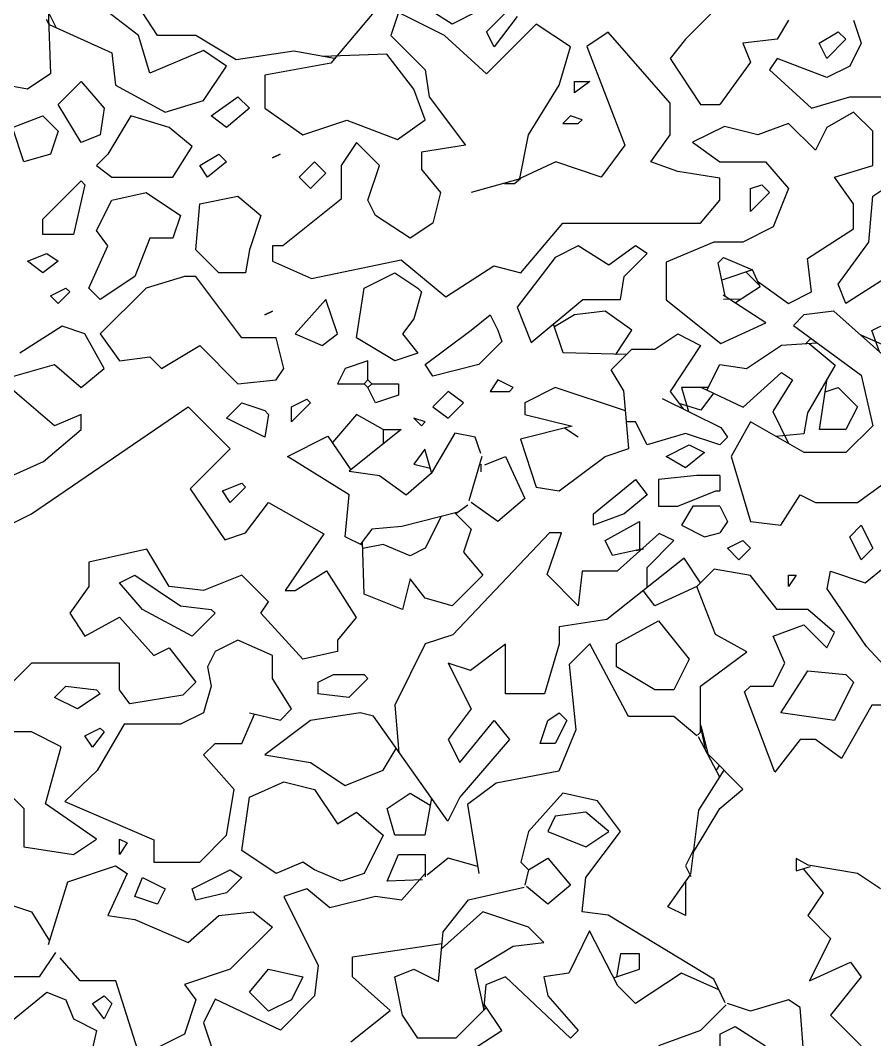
# Model space of a CAD drawing. Header units: millimetres. Extents: x 1211.91 to 1219.54, y 1029.16 to 1038.08.
# Drawn here: x 1217.454 to 1218.043, y 1035.216 to 1035.919 of the extents above; entities that cross this region are included whole.
import ezdxf

# ---------------------------------------------------------------- set-up
doc = ezdxf.new("R2010")
doc.units = ezdxf.units.MM
doc.header["$MEASUREMENT"] = 0
for name, color, linetype in [('Hojas01', 94, 'CONTINUOUS'), ('Hojas02', 62, 'CONTINUOUS'), ('Tronco', 34, 'CONTINUOUS')]:
    doc.layers.add(name, color=color, linetype=linetype)

msp = doc.modelspace()

# ---------------------------------------------------------------- linework, layer by layer
at = {"layer": 'Hojas01', "linetype": 'Continuous'}
for p, q in [((1217.70271, 1035.93044), (1217.66799, 1035.88926)), ((1217.47475, 1035.882), (1217.47316, 1035.92661)), ((1217.47831, 1035.91381), (1217.47329, 1035.92397)), ((1217.5352, 1035.90826), (1217.51131, 1035.92674)), ((1217.5484, 1035.90826), (1217.53784, 1035.9241)), ((1217.71472, 1035.9241), (1217.70944, 1035.90826)), ((1217.7464, 1035.90826), (1217.71472, 1035.9241)), ((1217.47356, 1035.91592), (1217.47158, 1035.91935)), ((1217.47356, 1035.91592), (1217.51685, 1035.89638)), ((1217.80976, 1035.91618), (1217.77544, 1035.88186)), ((1217.83352, 1035.90034), (1217.80976, 1035.91618)), ((1218.02888, 1035.91882), (1218.03416, 1035.90298)), ((1217.54299, 1035.88226), (1217.5352, 1035.90826)), ((1217.5748, 1035.90826), (1217.5484, 1035.90826)), ((1217.60265, 1035.8915), (1217.5748, 1035.90826)), ((1217.70944, 1035.90826), (1217.7332, 1035.8845)), ((1217.77544, 1035.88186), (1217.7464, 1035.90826)), ((1217.85953, 1035.91064), (1217.84461, 1035.90074)), ((1217.90216, 1035.86167), (1217.85953, 1035.91064)), ((1217.8256, 1035.87394), (1217.83352, 1035.90034)), ((1217.84461, 1035.90074), (1217.87101, 1035.8325)), ((1218.03416, 1035.90298), (1218.02624, 1035.88714)), ((1217.51685, 1035.89638), (1217.51936, 1035.87394)), ((1217.57995, 1035.89784), (1217.54299, 1035.88226)), ((1217.59592, 1035.88714), (1217.57995, 1035.89784)), ((1217.64239, 1035.89744), (1217.60265, 1035.8915)), ((1217.6705, 1035.89229), (1217.64239, 1035.89744)), ((1217.70654, 1035.89533), (1217.66205, 1035.89388)), ((1217.72528, 1035.8713), (1217.70654, 1035.89533)), ((1217.97608, 1035.89242), (1217.9708, 1035.8845)), ((1218.0104, 1035.87922), (1217.97608, 1035.89242)), ((1217.58008, 1035.86338), (1217.59592, 1035.88714)), ((1217.66799, 1035.88926), (1217.62232, 1035.88094)), ((1218.02624, 1035.88714), (1218.0104, 1035.87922)), ((1217.47475, 1035.882), (1217.45864, 1035.8713)), ((1217.62232, 1035.88094), (1217.62232, 1035.8581)), ((1217.7332, 1035.8845), (1217.73584, 1035.86602)), ((1217.9708, 1035.8845), (1217.99984, 1035.8581)), ((1217.45864, 1035.8713), (1217.44465, 1035.87368)), ((1217.51936, 1035.87394), (1217.55368, 1035.85546)), ((1217.7332, 1035.85018), (1217.72528, 1035.8713)), ((1217.80448, 1035.83962), (1217.8256, 1035.87394)), ((1217.73584, 1035.86602), (1217.76092, 1035.8325)), ((1217.99984, 1035.8581), (1218.02624, 1035.86602)), ((1218.02624, 1035.86602), (1218.08142, 1035.86602)), ((1217.55368, 1035.85546), (1217.58008, 1035.86338)), ((1217.62232, 1035.8581), (1217.64872, 1035.83962)), ((1217.90216, 1035.83962), (1217.90216, 1035.86167)), ((1217.64872, 1035.83962), (1217.67908, 1035.84979)), ((1217.67908, 1035.84979), (1217.71393, 1035.83646)), ((1217.71393, 1035.83646), (1217.7332, 1035.85018)), ((1218.02888, 1035.85546), (1218.0104, 1035.8449)), ((1218.04208, 1035.84226), (1218.02888, 1035.85546)), ((1217.93965, 1035.84543), (1217.91774, 1035.83461)), ((1217.96288, 1035.83962), (1217.93965, 1035.84543)), ((1217.984, 1035.84754), (1217.96288, 1035.83962)), ((1218.00248, 1035.82906), (1217.984, 1035.84754)), ((1218.0104, 1035.8449), (1218.00248, 1035.82906)), ((1217.79841, 1035.80953), (1217.80448, 1035.83962)), ((1217.88896, 1035.82114), (1217.90216, 1035.83962)), ((1218.04208, 1035.8185), (1218.04208, 1035.84226)), ((1217.68568, 1035.83434), (1217.67512, 1035.8185)), ((1217.70152, 1035.8185), (1217.68568, 1035.83434)), ((1217.76092, 1035.8325), (1217.73056, 1035.82788)), ((1217.87101, 1035.8325), (1217.85464, 1035.81058)), ((1217.91774, 1035.83461), (1217.93648, 1035.82114)), ((1217.73056, 1035.82788), (1217.73056, 1035.81586)), ((1217.67512, 1035.8185), (1217.67512, 1035.79527)), ((1217.6936, 1035.79474), (1217.70152, 1035.8185)), ((1217.73056, 1035.81586), (1217.74376, 1035.80002)), ((1217.82323, 1035.82101), (1217.79709, 1035.80887)), ((1217.85464, 1035.81058), (1217.82323, 1035.82101)), ((1217.90757, 1035.81441), (1217.88896, 1035.82114)), ((1217.93648, 1035.82114), (1217.96816, 1035.82114)), ((1217.96816, 1035.82114), (1217.984, 1035.80266)), ((1218.01568, 1035.81058), (1218.04208, 1035.8185)), ((1217.79709, 1035.80887), (1217.76488, 1035.80002)), ((1217.79881, 1035.8094), (1217.79471, 1035.80596)), ((1217.93648, 1035.80992), (1217.90757, 1035.81441)), ((1217.93648, 1035.79474), (1217.93648, 1035.80992)), ((1218.02888, 1035.7921), (1218.01568, 1035.81058)), ((1217.79471, 1035.80596), (1217.78785, 1035.80596)), ((1217.984, 1035.80266), (1217.97344, 1035.77626)), ((1217.67512, 1035.79527), (1217.63486, 1035.76306)), ((1217.69888, 1035.78418), (1217.6936, 1035.79474)), ((1217.74376, 1035.80002), (1217.73848, 1035.7789)), ((1217.92328, 1035.7789), (1217.93648, 1035.79474)), ((1218.02888, 1035.77494), (1218.02888, 1035.7921)), ((1217.72264, 1035.76834), (1217.69888, 1035.78418)), ((1217.73848, 1035.7789), (1217.72264, 1035.76834)), ((1217.7992, 1035.74458), (1217.82824, 1035.7789)), ((1217.82824, 1035.7789), (1217.92328, 1035.7789)), ((1217.97344, 1035.77626), (1217.95232, 1035.7657)), ((1217.99694, 1035.75448), (1218.02888, 1035.77494)), ((1217.93239, 1035.7657), (1217.89952, 1035.75184)), ((1217.95232, 1035.7657), (1217.93239, 1035.7657)), ((1217.63486, 1035.76306), (1217.6276, 1035.76306)), ((1217.6276, 1035.76306), (1217.6276, 1035.7525)), ((1217.8388, 1035.76306), (1217.82296, 1035.75514)), ((1217.85992, 1035.74986), (1217.8388, 1035.76306)), ((1217.8784, 1035.76306), (1217.85992, 1035.74986)), ((1217.88632, 1035.75778), (1217.8784, 1035.76306)), ((1217.6276, 1035.7525), (1217.65453, 1035.74062)), ((1217.65453, 1035.74062), (1217.71657, 1035.75356)), ((1217.71657, 1035.75356), (1217.74733, 1035.72795)), ((1217.82296, 1035.75514), (1217.79656, 1035.72082)), ((1217.87048, 1035.74194), (1217.88632, 1035.75778)), ((1217.89952, 1035.75184), (1217.89952, 1035.72597)), ((1217.93529, 1035.75132), (1217.93912, 1035.75514)), ((1217.93912, 1035.75514), (1217.95919, 1035.74656)), ((1217.99984, 1035.73138), (1217.99694, 1035.75448)), ((1217.74733, 1035.72795), (1217.78046, 1035.74934)), ((1217.78046, 1035.74934), (1217.7992, 1035.74458)), ((1217.94018, 1035.72874), (1217.93529, 1035.75132)), ((1217.95905, 1035.74656), (1217.93793, 1035.73957)), ((1217.96407, 1035.73548), (1217.95443, 1035.74511)), ((1217.96433, 1035.73482), (1217.95905, 1035.74656)), ((1217.86784, 1035.7261), (1217.87048, 1035.74194)), ((1217.96262, 1035.73878), (1217.984, 1035.72346)), ((1217.96433, 1035.73482), (1217.94731, 1035.72373)), ((1217.984, 1035.72346), (1217.99984, 1035.73138)), ((1217.80633, 1035.6964), (1217.84184, 1035.7261)), ((1217.84184, 1035.7261), (1217.86784, 1035.7261)), ((1217.89952, 1035.72597), (1217.93714, 1035.69588)), ((1217.96829, 1035.71013), (1217.93886, 1035.72914)), ((1217.9514, 1035.72637), (1217.93912, 1035.7261)), ((1217.79656, 1035.72082), (1217.80633, 1035.6964)), ((1217.85728, 1035.71818), (1217.83616, 1035.71554)), ((1217.87576, 1035.70498), (1217.85728, 1035.71818)), ((1218.01529, 1035.71818), (1217.99456, 1035.71554)), ((1218.0735, 1035.66618), (1218.01529, 1035.71818)), ((1217.82837, 1035.68928), (1217.82164, 1035.70921)), ((1217.83616, 1035.71554), (1217.8223, 1035.70723)), ((1217.93714, 1035.69588), (1217.96829, 1035.71013)), ((1217.99456, 1035.71554), (1217.9873, 1035.70828)), ((1218.04155, 1035.70472), (1218.05264, 1035.71026)), ((1217.4824, 1035.70762), (1217.45336, 1035.68914)), ((1217.49824, 1035.70234), (1217.4824, 1035.70762)), ((1217.51144, 1035.67858), (1217.49824, 1035.70234)), ((1217.86467, 1035.68822), (1217.87576, 1035.70498)), ((1217.8916, 1035.69178), (1217.90744, 1035.70234)), ((1217.90744, 1035.70234), (1217.92328, 1035.69442)), ((1217.9873, 1035.70828), (1218.03403, 1035.67383)), ((1218.0467, 1035.69007), (1218.04155, 1035.70472)), ((1217.97899, 1035.69456), (1218.00354, 1035.69627)), ((1217.99945, 1035.69931), (1217.99588, 1035.69574)), ((1217.99813, 1035.69588), (1218.01621, 1035.68083)), ((1218.0632, 1035.68862), (1218.03416, 1035.70142)), ((1217.87207, 1035.68809), (1217.82837, 1035.68928)), ((1217.86151, 1035.67753), (1217.87576, 1035.69178)), ((1217.87576, 1035.69178), (1217.8916, 1035.69178)), ((1217.92328, 1035.69442), (1217.90216, 1035.66274)), ((1217.95496, 1035.67858), (1217.97899, 1035.69456)), ((1217.44016, 1035.67066), (1217.47712, 1035.68122)), ((1217.47712, 1035.68122), (1217.4956, 1035.66538)), ((1217.92764, 1035.66354), (1217.93648, 1035.68122)), ((1217.93648, 1035.68122), (1217.95496, 1035.67858)), ((1217.4956, 1035.66538), (1217.51144, 1035.67858)), ((1217.87022, 1035.66314), (1217.86151, 1035.67753)), ((1217.95272, 1035.65179), (1217.97912, 1035.67568)), ((1217.97912, 1035.67568), (1217.98664, 1035.67066)), ((1218.01621, 1035.68083), (1217.99694, 1035.64796)), ((1217.47712, 1035.63898), (1217.44016, 1035.67066)), ((1217.98664, 1035.67066), (1217.97305, 1035.64888)), ((1218.00525, 1035.63634), (1218.01067, 1035.67146)), ((1218.03403, 1035.67383), (1218.04208, 1035.63898)), ((1217.82296, 1035.66538), (1217.80184, 1035.65482)), ((1217.87141, 1035.64928), (1217.82296, 1035.66538)), ((1217.87365, 1035.62328), (1217.87022, 1035.66314)), ((1217.90216, 1035.66274), (1217.91127, 1035.65073)), ((1217.92856, 1035.66538), (1217.91008, 1035.66538)), ((1217.91008, 1035.66538), (1217.91483, 1035.64888)), ((1217.93226, 1035.66142), (1217.92341, 1035.64981)), ((1217.92394, 1035.66538), (1217.95272, 1035.65179)), ((1218.00935, 1035.66235), (1218.01832, 1035.66538)), ((1218.01832, 1035.66538), (1218.03152, 1035.65218)), ((1217.80184, 1035.65482), (1217.80184, 1035.6469)), ((1217.89675, 1035.65786), (1217.93727, 1035.6378)), ((1217.92341, 1035.64981), (1217.9085, 1035.6543)), ((1217.4956, 1035.6469), (1217.47712, 1035.63898)), ((1217.4956, 1035.63634), (1217.4956, 1035.6469)), ((1217.56952, 1035.65218), (1217.59856, 1035.62314)), ((1217.68568, 1035.6469), (1217.66905, 1035.6275)), ((1217.70416, 1035.63634), (1217.68568, 1035.6469)), ((1217.80184, 1035.6469), (1217.83458, 1035.63872)), ((1217.97305, 1035.64888), (1217.98387, 1035.62684)), ((1217.99694, 1035.64796), (1217.99456, 1035.63344)), ((1218.03152, 1035.65218), (1218.0236, 1035.63634)), ((1217.8784, 1035.64162), (1217.87207, 1035.64162)), ((1217.88632, 1035.62578), (1217.8784, 1035.64162)), ((1217.9576, 1035.64162), (1217.9444, 1035.61786)), ((1217.99483, 1035.6205), (1217.9576, 1035.64162)), ((1218.04208, 1035.63898), (1218.0236, 1035.6205)), ((1217.63816, 1035.61786), (1217.66601, 1035.63186)), ((1217.66601, 1035.63186), (1217.68172, 1035.60862)), ((1217.71644, 1035.63634), (1217.68053, 1035.6077)), ((1217.70416, 1035.63634), (1217.70416, 1035.62644)), ((1217.70416, 1035.63634), (1217.71644, 1035.63634)), ((1217.75353, 1035.63384), (1217.73716, 1035.60612)), ((1217.76765, 1035.63106), (1217.75353, 1035.63384)), ((1217.83458, 1035.63872), (1217.79881, 1035.62974)), ((1217.8388, 1035.63106), (1217.8293, 1035.6374)), ((1217.91272, 1035.6337), (1217.88632, 1035.62578)), ((1217.93648, 1035.62578), (1217.91272, 1035.6337)), ((1217.93727, 1035.6378), (1217.94176, 1035.63106)), ((1217.99456, 1035.63344), (1217.97529, 1035.63159)), ((1218.0236, 1035.63634), (1218.00525, 1035.63634)), ((1217.77148, 1035.61984), (1217.76765, 1035.63106)), ((1217.79881, 1035.62974), (1217.80976, 1035.59674)), ((1217.94176, 1035.63106), (1217.93648, 1035.62578)), ((1217.59856, 1035.62314), (1217.57084, 1035.59542)), ((1217.68067, 1035.59133), (1217.63816, 1035.61786)), ((1217.73294, 1035.62288), (1217.72528, 1035.61258)), ((1217.73743, 1035.60678), (1217.73294, 1035.62288)), ((1217.77227, 1035.61773), (1217.7633, 1035.58724)), ((1217.77425, 1035.61206), (1217.78864, 1035.61786)), ((1217.78864, 1035.61786), (1217.80184, 1035.58882)), ((1217.8256, 1035.5941), (1217.85728, 1035.61786)), ((1217.85728, 1035.61786), (1217.87365, 1035.62328)), ((1217.9444, 1035.61786), (1217.9576, 1035.57298)), ((1218.0236, 1035.6205), (1217.99483, 1035.6205)), ((1217.72528, 1035.61258), (1217.73663, 1035.60968)), ((1217.77148, 1035.61258), (1217.77148, 1035.6073)), ((1217.68053, 1035.6077), (1217.70152, 1035.60466)), ((1217.70152, 1035.60466), (1217.72, 1035.59146)), ((1217.72, 1035.59146), (1217.73756, 1035.60651)), ((1217.80976, 1035.59674), (1217.8256, 1035.5941)), ((1218.03152, 1035.58618), (1218.05, 1035.59938)), ((1217.57084, 1035.59542), (1217.59473, 1035.56031)), ((1217.67789, 1035.56242), (1217.68067, 1035.59133)), ((1217.97872, 1035.57034), (1217.99192, 1035.59146)), ((1217.99192, 1035.59146), (1218.00248, 1035.58618)), ((1217.60912, 1035.56506), (1217.62496, 1035.58618)), ((1217.62496, 1035.58618), (1217.66311, 1035.5644)), ((1217.76251, 1035.58434), (1217.75432, 1035.57826)), ((1217.78336, 1035.57298), (1217.76488, 1035.58618)), ((1217.80184, 1035.58882), (1217.78336, 1035.57298)), ((1218.00248, 1035.58618), (1218.03152, 1035.58618)), ((1217.75591, 1035.57945), (1217.71697, 1035.56942)), ((1217.74416, 1035.57642), (1217.7332, 1035.5545)), ((1217.75366, 1035.57892), (1217.76488, 1035.5677)), ((1217.71697, 1035.56942), (1217.69624, 1035.5677)), ((1217.85728, 1035.55978), (1217.88104, 1035.57298)), ((1217.88104, 1035.57298), (1217.88104, 1035.55345)), ((1217.9576, 1035.57298), (1217.97872, 1035.57034)), ((1217.59473, 1035.56031), (1217.60912, 1035.56506)), ((1217.66311, 1035.5644), (1217.63645, 1035.52546)), ((1217.69004, 1035.55635), (1217.67789, 1035.56242)), ((1217.69624, 1035.5677), (1217.68832, 1035.55714)), ((1217.81887, 1035.56506), (1217.75221, 1035.49484)), ((1217.76488, 1035.5677), (1217.7596, 1035.55186)), ((1217.81729, 1035.53642), (1217.82732, 1035.56506)), ((1217.82732, 1035.56506), (1217.81887, 1035.56506)), ((1217.89464, 1035.5648), (1217.86573, 1035.53866)), ((1217.9048, 1035.55978), (1217.89464, 1035.5648)), ((1217.69109, 1035.52282), (1217.68991, 1035.55926)), ((1217.70416, 1035.55714), (1217.69004, 1035.55437)), ((1217.72264, 1035.54922), (1217.70416, 1035.55714)), ((1217.7332, 1035.5545), (1217.72264, 1035.54922)), ((1217.86243, 1035.54949), (1217.85728, 1035.55978)), ((1217.88632, 1035.5413), (1217.9048, 1035.55978)), ((1217.54088, 1035.55384), (1217.50088, 1035.54487)), ((1217.55632, 1035.5281), (1217.54088, 1035.55384)), ((1217.7596, 1035.55186), (1217.7728, 1035.53602)), ((1217.91193, 1035.54777), (1217.85847, 1035.5054)), ((1217.88249, 1035.55384), (1217.86243, 1035.54949)), ((1217.87867, 1035.55305), (1217.88381, 1035.55411)), ((1217.92328, 1035.53074), (1217.91193, 1035.54777)), ((1217.50088, 1035.54487), (1217.50088, 1035.5281)), ((1217.88632, 1035.52758), (1217.88632, 1035.5413)), ((1218.0368, 1035.53074), (1218.05053, 1035.5417)), ((1217.60648, 1035.53602), (1217.58008, 1035.52546)), ((1217.62496, 1035.51754), (1217.60648, 1035.53602)), ((1217.64344, 1035.52546), (1217.66496, 1035.53893)), ((1217.66496, 1035.53893), (1217.68555, 1035.50685)), ((1217.72264, 1035.53338), (1217.71736, 1035.51226)), ((1217.7332, 1035.52018), (1217.72264, 1035.53338)), ((1217.7728, 1035.53602), (1217.75168, 1035.5149)), ((1217.8388, 1035.5149), (1217.81729, 1035.53642)), ((1217.84144, 1035.53866), (1217.8388, 1035.5149)), ((1217.86573, 1035.53866), (1217.84144, 1035.53866)), ((1217.93265, 1035.54012), (1217.92064, 1035.5281)), ((1217.95773, 1035.53576), (1217.93265, 1035.54012)), ((1217.97608, 1035.51226), (1217.95773, 1035.53576)), ((1218.01067, 1035.52652), (1218.01304, 1035.53866)), ((1218.01304, 1035.53866), (1218.0368, 1035.53074)), ((1217.50088, 1035.5281), (1217.48768, 1035.50962)), ((1217.58008, 1035.52546), (1217.55632, 1035.5281)), ((1217.92064, 1035.5281), (1217.8916, 1035.5149)), ((1217.93345, 1035.49497), (1217.92064, 1035.5281)), ((1218.03786, 1035.48666), (1218.01067, 1035.52652)), ((1217.63645, 1035.52546), (1217.64344, 1035.52546)), ((1217.71736, 1035.51226), (1217.69109, 1035.52282)), ((1217.75168, 1035.5149), (1217.7332, 1035.52018)), ((1217.8916, 1035.5149), (1217.88368, 1035.52546)), ((1217.61968, 1035.50962), (1217.62496, 1035.51754)), ((1217.9972, 1035.51226), (1217.97608, 1035.51226)), ((1218.01568, 1035.49642), (1217.9972, 1035.51226)), ((1217.48768, 1035.50962), (1217.49824, 1035.49378)), ((1217.49824, 1035.49378), (1217.522, 1035.50698)), ((1217.522, 1035.50698), (1217.54576, 1035.48058)), ((1217.64872, 1035.47794), (1217.61968, 1035.50962)), ((1217.68555, 1035.50685), (1217.67248, 1035.49114)), ((1217.85847, 1035.5054), (1217.8256, 1035.50038)), ((1217.8256, 1035.50038), (1217.8256, 1035.48837)), ((1217.97344, 1035.49378), (1217.99456, 1035.5017)), ((1217.99456, 1035.5017), (1218.0104, 1035.48586)), ((1217.75221, 1035.49484), (1217.7332, 1035.4885)), ((1217.95523, 1035.48309), (1217.93345, 1035.49497)), ((1217.98136, 1035.4753), (1217.97344, 1035.49378)), ((1218.0104, 1035.48586), (1218.01568, 1035.49642)), ((1217.54576, 1035.48058), (1217.55632, 1035.48586)), ((1217.55632, 1035.48586), (1217.5748, 1035.4621)), ((1217.60384, 1035.49114), (1217.588, 1035.48322)), ((1217.6276, 1035.48058), (1217.60384, 1035.49114)), ((1217.67248, 1035.49114), (1217.67248, 1035.48322)), ((1217.7332, 1035.4885), (1217.71208, 1035.44626)), ((1217.78864, 1035.48837), (1217.76449, 1035.47016)), ((1217.78864, 1035.45418), (1217.78864, 1035.48837)), ((1217.8256, 1035.48837), (1217.81557, 1035.45418)), ((1217.84685, 1035.48864), (1217.83247, 1035.47425)), ((1217.87339, 1035.43834), (1217.84685, 1035.48864)), ((1218.06056, 1035.4621), (1218.03786, 1035.48666)), ((1217.588, 1035.48322), (1217.58272, 1035.47266)), ((1217.6276, 1035.46474), (1217.6276, 1035.48058)), ((1217.67248, 1035.48322), (1217.64872, 1035.47794)), ((1217.92328, 1035.45933), (1217.95523, 1035.48309)), ((1217.46128, 1035.4753), (1217.44808, 1035.4621)), ((1217.522, 1035.4753), (1217.46128, 1035.4753)), ((1217.522, 1035.45682), (1217.522, 1035.4753)), ((1217.58272, 1035.47266), (1217.58536, 1035.45946)), ((1217.76449, 1035.47016), (1217.74904, 1035.4753)), ((1217.74904, 1035.4753), (1217.76488, 1035.44362)), ((1217.83247, 1035.47425), (1217.83722, 1035.42924)), ((1217.97344, 1035.45946), (1217.98136, 1035.4753)), ((1217.6408, 1035.44362), (1217.6276, 1035.46474)), ((1217.52913, 1035.44719), (1217.522, 1035.45682)), ((1217.5748, 1035.4621), (1217.56583, 1035.45313)), ((1217.58536, 1035.45946), (1217.58008, 1035.44098)), ((1217.92328, 1035.42778), (1217.92328, 1035.45933)), ((1217.95351, 1035.45537), (1217.9576, 1035.45946)), ((1217.9576, 1035.45946), (1217.97344, 1035.45946)), ((1217.56583, 1035.45313), (1217.52913, 1035.44719)), ((1217.81557, 1035.45418), (1217.78864, 1035.45418)), ((1217.9745, 1035.40006), (1217.95351, 1035.45537)), ((1217.63315, 1035.43597), (1217.6408, 1035.44362)), ((1217.71208, 1035.44626), (1217.71499, 1035.41366)), ((1217.76488, 1035.44362), (1217.74904, 1035.4225)), ((1218.04155, 1035.44626), (1218.02043, 1035.40957)), ((1218.06056, 1035.44626), (1218.04155, 1035.44626)), ((1217.58008, 1035.44098), (1217.56424, 1035.43306)), ((1217.60648, 1035.41986), (1217.61519, 1035.44006)), ((1217.61176, 1035.44098), (1217.63315, 1035.43597)), ((1217.654, 1035.4357), (1217.62232, 1035.41194)), ((1217.68832, 1035.44098), (1217.654, 1035.4357)), ((1217.69743, 1035.43874), (1217.68832, 1035.44098)), ((1217.74865, 1035.36614), (1217.69743, 1035.43874)), ((1217.75696, 1035.40666), (1217.78072, 1035.4357)), ((1217.78072, 1035.4357), (1217.79128, 1035.4225)), ((1217.9048, 1035.43834), (1217.87339, 1035.43834)), ((1217.92064, 1035.42514), (1217.9048, 1035.43834)), ((1217.5253, 1035.43306), (1217.50669, 1035.40112)), ((1217.56424, 1035.43306), (1217.5253, 1035.43306)), ((1217.83722, 1035.42924), (1217.82534, 1035.40072)), ((1217.92407, 1035.42858), (1217.92104, 1035.42554)), ((1217.92685, 1035.41458), (1217.92328, 1035.4328)), ((1217.92341, 1035.43214), (1217.92843, 1035.41168)), ((1217.46128, 1035.42778), (1217.41112, 1035.42778)), ((1217.48187, 1035.41749), (1217.46128, 1035.42778)), ((1217.74904, 1035.4225), (1217.75696, 1035.40666)), ((1217.79128, 1035.4225), (1217.75696, 1035.3829)), ((1217.93648, 1035.39663), (1217.9217, 1035.42435)), ((1217.99192, 1035.4225), (1217.9745, 1035.40006)), ((1218.00248, 1035.4225), (1217.99192, 1035.4225)), ((1218.02043, 1035.40957), (1218.00248, 1035.4225)), ((1217.47105, 1035.37815), (1217.48187, 1035.41749)), ((1217.58008, 1035.41194), (1217.588, 1035.41986)), ((1217.588, 1035.41986), (1217.60648, 1035.41986)), ((1217.70416, 1035.40138), (1217.71314, 1035.41643)), ((1217.42313, 1035.40785), (1217.456, 1035.37498)), ((1217.6012, 1035.38818), (1217.58008, 1035.41194)), ((1217.62232, 1035.41194), (1217.654, 1035.40666)), ((1217.95245, 1035.38832), (1217.92751, 1035.4134)), ((1217.50669, 1035.40112), (1217.48438, 1035.37974)), ((1217.654, 1035.40666), (1217.67776, 1035.39082)), ((1217.67776, 1035.39082), (1217.70416, 1035.40138)), ((1217.82534, 1035.40072), (1217.78217, 1035.39254)), ((1217.92196, 1035.37393), (1217.93952, 1035.40138)), ((1217.93411, 1035.40099), (1217.93622, 1035.40468)), ((1217.59592, 1035.3565), (1217.6012, 1035.38818)), ((1217.78217, 1035.39254), (1217.76237, 1035.37776)), ((1217.93648, 1035.37498), (1217.95245, 1035.38832)), ((1217.48438, 1035.37974), (1217.54576, 1035.35334)), ((1217.7068, 1035.37498), (1217.72264, 1035.38554)), ((1217.72264, 1035.38554), (1217.73663, 1035.37723)), ((1217.73743, 1035.38211), (1217.73294, 1035.3565)), ((1217.75696, 1035.3829), (1217.74865, 1035.36614)), ((1217.82824, 1035.38554), (1217.80448, 1035.35914)), ((1217.852, 1035.38026), (1217.82824, 1035.38554)), ((1217.86784, 1035.35914), (1217.852, 1035.38026)), ((1217.456, 1035.37498), (1217.456, 1035.34858)), ((1217.50616, 1035.35386), (1217.47105, 1035.37815)), ((1217.71208, 1035.3565), (1217.7068, 1035.37498)), ((1217.76237, 1035.37776), (1217.77016, 1035.3301)), ((1217.91655, 1035.32971), (1217.92196, 1035.37393)), ((1217.9184, 1035.34489), (1217.93648, 1035.37498)), ((1217.80448, 1035.35914), (1217.7992, 1035.33802)), ((1217.84408, 1035.32746), (1217.86784, 1035.35914)), ((1217.49032, 1035.3433), (1217.50616, 1035.35386)), ((1217.54576, 1035.35334), (1217.54576, 1035.33802)), ((1217.57744, 1035.33802), (1217.59592, 1035.3565)), ((1217.73294, 1035.3565), (1217.71208, 1035.3565)), ((1217.456, 1035.34858), (1217.49032, 1035.3433)), ((1217.91879, 1035.3474), (1217.91272, 1035.33538)), ((1217.54576, 1035.33802), (1217.57744, 1035.33802)), ((1217.7068, 1035.32482), (1217.71472, 1035.3433)), ((1217.71472, 1035.3433), (1217.7332, 1035.3433)), ((1217.7332, 1035.3433), (1217.7332, 1035.32773)), ((1217.74904, 1035.34066), (1217.73439, 1035.32892)), ((1217.76937, 1035.33486), (1217.74904, 1035.34066)), ((1217.7992, 1035.33802), (1217.80448, 1035.33274)), ((1217.80448, 1035.33274), (1217.81768, 1035.34066)), ((1217.81768, 1035.34066), (1217.83352, 1035.32218)), ((1217.9976, 1035.33578), (1217.98928, 1035.3404)), ((1217.98928, 1035.3404), (1217.98928, 1035.33208)), ((1217.48636, 1035.32443), (1217.51936, 1035.33538)), ((1217.52728, 1035.3301), (1217.51408, 1035.30106)), ((1217.51936, 1035.33538), (1217.52728, 1035.3301)), ((1217.7332, 1035.3301), (1217.71683, 1035.31176)), ((1217.80448, 1035.33274), (1217.80184, 1035.32218)), ((1217.91272, 1035.33538), (1217.91642, 1035.32812)), ((1217.98928, 1035.33208), (1217.99905, 1035.33486)), ((1217.99403, 1035.3334), (1218.00776, 1035.3169)), ((1218.03152, 1035.3301), (1217.9976, 1035.33578)), ((1218.04736, 1035.31954), (1218.03152, 1035.3301)), ((1217.47316, 1035.28126), (1217.48636, 1035.32443)), ((1217.73122, 1035.32575), (1217.7068, 1035.32482)), ((1217.84144, 1035.3037), (1217.84408, 1035.32746)), ((1217.90071, 1035.30714), (1217.91602, 1035.32892)), ((1217.91272, 1035.3243), (1217.91272, 1035.30106)), ((1217.65136, 1035.31954), (1217.63552, 1035.31426)), ((1217.6672, 1035.30634), (1217.65136, 1035.31954)), ((1217.7629, 1035.31189), (1217.80145, 1035.32073)), ((1217.81768, 1035.30898), (1217.80316, 1035.32113)), ((1217.83352, 1035.32218), (1217.81768, 1035.30898)), ((1218.00776, 1035.3169), (1217.9972, 1035.30106)), ((1217.44544, 1035.30898), (1217.46128, 1035.3037)), ((1217.63552, 1035.31426), (1217.65928, 1035.26674)), ((1217.69888, 1035.31426), (1217.6672, 1035.30634)), ((1217.71683, 1035.31176), (1217.69888, 1035.31426)), ((1217.74548, 1035.28998), (1217.7629, 1035.31189)), ((1217.46128, 1035.3037), (1217.47382, 1035.28364)), ((1217.59064, 1035.30106), (1217.6144, 1035.3037)), ((1217.6144, 1035.3037), (1217.6276, 1035.29314)), ((1217.7728, 1035.3037), (1217.74429, 1035.2781)), ((1217.80448, 1035.29314), (1217.7728, 1035.3037)), ((1217.85939, 1035.30146), (1217.84144, 1035.3037)), ((1217.93239, 1035.25724), (1217.85939, 1035.30146)), ((1217.91272, 1035.30106), (1217.90071, 1035.30714)), ((1217.51408, 1035.30106), (1217.53256, 1035.29842)), ((1217.53256, 1035.29842), (1217.56952, 1035.28258)), ((1217.56952, 1035.28258), (1217.59064, 1035.30106)), ((1217.9972, 1035.30106), (1218.01304, 1035.28522)), ((1217.6276, 1035.29314), (1217.59856, 1035.2641)), ((1217.74231, 1035.25566), (1217.74548, 1035.28998)), ((1217.81504, 1035.28258), (1217.80448, 1035.29314)), ((1217.84659, 1035.2905), (1217.83233, 1035.26133)), ((1217.86613, 1035.25262), (1217.84659, 1035.2905)), ((1217.68304, 1035.27255), (1217.74469, 1035.28192)), ((1217.79392, 1035.27994), (1217.81504, 1035.28258)), ((1218.01304, 1035.28522), (1217.99839, 1035.25605)), ((1217.47791, 1035.27572), (1217.46656, 1035.25882)), ((1217.76752, 1035.2641), (1217.79392, 1035.27994)), ((1217.86784, 1035.27466), (1217.8652, 1035.25882)), ((1217.88104, 1035.27466), (1217.86784, 1035.27466)), ((1217.88104, 1035.2641), (1217.88104, 1035.27466)), ((1217.49481, 1035.25618), (1217.48108, 1035.27202)), ((1217.65928, 1035.26674), (1217.65664, 1035.24562)), ((1217.68304, 1035.25882), (1217.68304, 1035.27255)), ((1217.99839, 1035.25605), (1218.02664, 1035.26886)), ((1218.02664, 1035.26886), (1218.03416, 1035.25882)), ((1217.59856, 1035.2641), (1217.56688, 1035.25354)), ((1217.71208, 1035.25882), (1217.72528, 1035.2641)), ((1217.72528, 1035.2641), (1217.74231, 1035.25566)), ((1217.77359, 1035.23691), (1217.76752, 1035.2641)), ((1217.83233, 1035.26133), (1217.81504, 1035.25882)), ((1217.86322, 1035.25816), (1217.88104, 1035.2641)), ((1217.91008, 1035.26146), (1217.8784, 1035.24034)), ((1217.93582, 1035.24998), (1217.91008, 1035.26146)), ((1217.46656, 1035.25882), (1217.44808, 1035.25882)), ((1217.51963, 1035.25618), (1217.49481, 1035.25618)), ((1217.53599, 1035.20378), (1217.51963, 1035.25618)), ((1217.56688, 1035.25354), (1217.5748, 1035.24298)), ((1217.70891, 1035.23559), (1217.68304, 1035.25882)), ((1217.71736, 1035.23242), (1217.71208, 1035.25882)), ((1217.77505, 1035.25341), (1217.77346, 1035.23572)), ((1217.78864, 1035.25882), (1217.77505, 1035.25341)), ((1217.83352, 1035.21658), (1217.78864, 1035.25882)), ((1217.81504, 1035.25882), (1217.81768, 1035.24562)), ((1217.8784, 1035.24034), (1217.86613, 1035.25262)), ((1217.94018, 1035.24087), (1217.93239, 1035.25724)), ((1218.03416, 1035.25882), (1218.01304, 1035.23242)), ((1217.65664, 1035.24562), (1217.63315, 1035.22213)), ((1217.81768, 1035.24562), (1217.8388, 1035.22186)), ((1217.5748, 1035.24298), (1217.56688, 1035.21922)), ((1217.58813, 1035.24338), (1217.58008, 1035.22714)), ((1217.63315, 1035.22213), (1217.58813, 1035.24338)), ((1217.786, 1035.22186), (1217.77386, 1035.24008)), ((1217.94084, 1035.23942), (1217.92328, 1035.22186)), ((1217.9576, 1035.23506), (1217.94176, 1035.24034)), ((1217.984, 1035.24298), (1217.9576, 1035.23506)), ((1217.99192, 1035.2377), (1217.984, 1035.24298)), ((1217.68172, 1035.21408), (1217.70891, 1035.23559)), ((1217.72792, 1035.21658), (1217.71736, 1035.23242)), ((1217.77544, 1035.2377), (1217.75432, 1035.21658)), ((1217.99443, 1035.20457), (1217.99192, 1035.2377)), ((1218.01304, 1035.23242), (1218.03416, 1035.2113)), ((1217.58008, 1035.22714), (1217.58536, 1035.2113)), ((1217.56688, 1035.21922), (1217.53599, 1035.20378)), ((1217.74904, 1035.1981), (1217.786, 1035.22186)), ((1217.8388, 1035.22186), (1217.83352, 1035.21658)), ((1217.92328, 1035.22186), (1217.89424, 1035.2113)), ((1217.75432, 1035.21658), (1217.72792, 1035.21658))]:
    msp.add_line(p, q, dxfattribs=at)
at = {"layer": 'Hojas02', "linetype": 'Continuous'}
for p, q in [((1217.75168, 1035.91618), (1217.72264, 1035.93466)), ((1217.76752, 1035.9241), (1217.75168, 1035.91618)), ((1217.77544, 1035.9109), (1217.79128, 1035.92674)), ((1217.79656, 1035.92146), (1217.78072, 1035.90034)), ((1217.9312, 1035.9241), (1217.91272, 1035.90562)), ((1217.984, 1035.91882), (1217.97608, 1035.90562)), ((1217.78072, 1035.90034), (1217.77544, 1035.9109)), ((1218.00512, 1035.90298), (1218.01832, 1035.9109)), ((1218.01832, 1035.9109), (1218.0236, 1035.90562)), ((1217.91272, 1035.90562), (1217.90216, 1035.89242)), ((1217.97608, 1035.90562), (1217.95232, 1035.90298)), ((1217.95232, 1035.90298), (1217.9576, 1035.88978)), ((1218.0104, 1035.89242), (1218.00512, 1035.90298)), ((1218.0236, 1035.90562), (1218.0104, 1035.89242)), ((1217.90216, 1035.89242), (1217.92328, 1035.86074)), ((1217.9576, 1035.88978), (1217.93648, 1035.86074)), ((1217.47976, 1035.86074), (1217.4956, 1035.87658)), ((1217.4956, 1035.87658), (1217.51144, 1035.8581)), ((1217.84672, 1035.87658), (1217.83616, 1035.86866)), ((1217.83616, 1035.86866), (1217.83616, 1035.87658)), ((1217.83616, 1035.87658), (1217.84672, 1035.87658)), ((1217.58536, 1035.85282), (1217.60384, 1035.86602)), ((1217.60384, 1035.86602), (1217.61176, 1035.8581)), ((1217.4956, 1035.83434), (1217.47976, 1035.86074)), ((1217.51144, 1035.8581), (1217.5088, 1035.83962)), ((1217.61176, 1035.8581), (1217.59592, 1035.8449)), ((1217.92328, 1035.86074), (1217.93648, 1035.86074)), ((1217.44808, 1035.8449), (1217.4692, 1035.85282)), ((1217.4692, 1035.85282), (1217.47976, 1035.84226)), ((1217.52992, 1035.85282), (1217.51408, 1035.82642)), ((1217.55632, 1035.8449), (1217.52992, 1035.85282)), ((1217.59592, 1035.8449), (1217.58536, 1035.85282)), ((1217.83352, 1035.85282), (1217.82824, 1035.84754)), ((1217.84144, 1035.85018), (1217.83352, 1035.85282)), ((1217.8388, 1035.84754), (1217.84144, 1035.85018)), ((1217.456, 1035.82114), (1217.44808, 1035.8449)), ((1217.57216, 1035.8317), (1217.55632, 1035.8449)), ((1217.82824, 1035.84754), (1217.8388, 1035.84754)), ((1217.47976, 1035.84226), (1217.47448, 1035.82642)), ((1217.5088, 1035.83962), (1217.4956, 1035.83434)), ((1217.55896, 1035.81058), (1217.57216, 1035.8317)), ((1217.47448, 1035.82642), (1217.456, 1035.82114)), ((1217.51408, 1035.82642), (1217.50616, 1035.8185)), ((1217.57744, 1035.8185), (1217.59064, 1035.82642)), ((1217.59064, 1035.82642), (1217.59592, 1035.82114)), ((1217.63288, 1035.82642), (1217.6276, 1035.82378)), ((1217.6276, 1035.82378), (1217.63288, 1035.82642)), ((1217.50616, 1035.8185), (1217.51672, 1035.81058)), ((1217.58272, 1035.81058), (1217.57744, 1035.8185)), ((1217.59592, 1035.82114), (1217.58272, 1035.81058)), ((1217.64608, 1035.81058), (1217.65664, 1035.82114)), ((1217.65664, 1035.82114), (1217.66456, 1035.81322)), ((1218.04208, 1035.79738), (1218.07376, 1035.8185)), ((1217.4692, 1035.78154), (1217.4956, 1035.80794)), ((1217.4956, 1035.80794), (1217.49824, 1035.8053)), ((1217.51672, 1035.81058), (1217.55896, 1035.81058)), ((1217.654, 1035.80266), (1217.64608, 1035.81058)), ((1217.66456, 1035.81322), (1217.654, 1035.80266)), ((1217.49824, 1035.8053), (1217.49032, 1035.77098)), ((1217.9576, 1035.80266), (1217.96552, 1035.8053)), ((1217.9576, 1035.78682), (1217.9576, 1035.80266)), ((1217.96552, 1035.8053), (1217.9708, 1035.80002)), ((1217.50616, 1035.77362), (1217.51672, 1035.79474)), ((1217.51672, 1035.79474), (1217.54048, 1035.80002)), ((1217.54048, 1035.80002), (1217.56424, 1035.78418)), ((1217.57744, 1035.7921), (1217.60384, 1035.79738)), ((1217.60384, 1035.79738), (1217.61968, 1035.78418)), ((1217.9708, 1035.80002), (1217.9576, 1035.78682)), ((1218.03944, 1035.7657), (1218.04208, 1035.79738)), ((1217.5748, 1035.76042), (1217.57744, 1035.7921)), ((1217.4692, 1035.77098), (1217.4692, 1035.78154)), ((1217.56424, 1035.78418), (1217.55896, 1035.76834)), ((1217.61968, 1035.78418), (1217.61176, 1035.76042)), ((1217.51408, 1035.76306), (1217.50616, 1035.77362)), ((1217.49032, 1035.77098), (1217.4692, 1035.77098)), ((1217.54312, 1035.76834), (1217.53256, 1035.74194)), ((1217.55896, 1035.76834), (1217.54312, 1035.76834)), ((1218.01832, 1035.73666), (1218.03944, 1035.7657)), ((1217.50088, 1035.73402), (1217.51408, 1035.76306)), ((1217.59064, 1035.74458), (1217.5748, 1035.76042)), ((1217.61176, 1035.76042), (1217.60912, 1035.74458)), ((1217.45864, 1035.7525), (1217.47184, 1035.75778)), ((1217.4692, 1035.74458), (1217.45864, 1035.7525)), ((1217.47976, 1035.7525), (1217.4692, 1035.74458)), ((1217.47184, 1035.75778), (1217.47976, 1035.7525)), ((1217.60912, 1035.74458), (1217.59064, 1035.74458)), ((1217.69096, 1035.73402), (1217.71208, 1035.74458)), ((1217.71208, 1035.74458), (1217.72792, 1035.73402)), ((1217.53256, 1035.74194), (1217.5088, 1035.7261)), ((1217.56688, 1035.74194), (1217.54048, 1035.73402)), ((1217.5748, 1035.74194), (1217.56688, 1035.74194)), ((1217.60648, 1035.6997), (1217.5748, 1035.74194)), ((1218.05264, 1035.74194), (1218.0236, 1035.72346)), ((1217.47448, 1035.72874), (1217.48504, 1035.73402)), ((1217.48768, 1035.73138), (1217.47976, 1035.72346)), ((1217.48504, 1035.73402), (1217.48768, 1035.73138)), ((1217.5088, 1035.7261), (1217.50088, 1035.73402)), ((1217.54048, 1035.73402), (1217.5088, 1035.70234)), ((1217.68568, 1035.6997), (1217.69096, 1035.73402)), ((1217.73056, 1035.73138), (1217.72528, 1035.7129)), ((1217.72792, 1035.73402), (1217.73056, 1035.73138)), ((1218.0236, 1035.72346), (1218.01832, 1035.73666)), ((1217.47976, 1035.72346), (1217.47448, 1035.72874)), ((1217.66456, 1035.7261), (1217.64344, 1035.70234)), ((1217.67248, 1035.70234), (1217.66456, 1035.7261)), ((1217.6276, 1035.71818), (1217.62232, 1035.71554)), ((1217.62232, 1035.71554), (1217.6276, 1035.71818)), ((1217.72528, 1035.7129), (1217.71736, 1035.70234)), ((1217.76488, 1035.70498), (1217.77808, 1035.71554)), ((1217.77808, 1035.71554), (1217.78336, 1035.70498)), ((1217.5088, 1035.70234), (1217.522, 1035.68386)), ((1217.64344, 1035.70234), (1217.66192, 1035.69442)), ((1217.66192, 1035.69442), (1217.67248, 1035.70234)), ((1217.71736, 1035.70234), (1217.72792, 1035.68914)), ((1217.7332, 1035.68122), (1217.76488, 1035.70498)), ((1217.78336, 1035.70498), (1217.786, 1035.69706)), ((1217.63024, 1035.6997), (1217.60648, 1035.6997)), ((1217.63552, 1035.67858), (1217.63024, 1035.6997)), ((1217.71208, 1035.68386), (1217.68568, 1035.6997)), ((1217.786, 1035.69706), (1217.77016, 1035.68122)), ((1217.55104, 1035.67858), (1217.57744, 1035.69442)), ((1217.57744, 1035.69442), (1217.60384, 1035.66802)), ((1217.72792, 1035.68914), (1217.71208, 1035.68386)), ((1217.522, 1035.68386), (1217.54312, 1035.6865)), ((1217.54312, 1035.6865), (1217.55104, 1035.67858)), ((1217.6936, 1035.68386), (1217.67776, 1035.67858)), ((1217.6936, 1035.67066), (1217.6936, 1035.68386)), ((1217.73848, 1035.6733), (1217.7332, 1035.68122)), ((1217.77016, 1035.68122), (1217.73848, 1035.6733)), ((1217.63024, 1035.67066), (1217.63552, 1035.67858)), ((1217.67776, 1035.67858), (1217.67248, 1035.66802)), ((1217.60384, 1035.66802), (1217.63024, 1035.67066)), ((1217.67248, 1035.66802), (1217.69096, 1035.66802)), ((1217.6936, 1035.67066), (1217.69096, 1035.66802)), ((1217.6936, 1035.66538), (1217.69096, 1035.66802)), ((1217.69624, 1035.66802), (1217.6936, 1035.67066)), ((1217.69624, 1035.66802), (1217.6936, 1035.66538)), ((1217.69624, 1035.66802), (1217.71472, 1035.66802)), ((1217.71472, 1035.66802), (1217.71472, 1035.6601)), ((1217.78336, 1035.67066), (1217.77808, 1035.66274)), ((1217.79392, 1035.66538), (1217.78336, 1035.67066)), ((1217.69888, 1035.65482), (1217.6936, 1035.66538)), ((1217.71472, 1035.6601), (1217.69888, 1035.65482)), ((1217.74904, 1035.66274), (1217.73848, 1035.65218)), ((1217.7596, 1035.65482), (1217.74904, 1035.66274)), ((1217.77808, 1035.66274), (1217.79128, 1035.66274)), ((1217.79128, 1035.66274), (1217.79392, 1035.66538)), ((1217.59592, 1035.64426), (1217.60648, 1035.65482)), ((1217.60648, 1035.65482), (1217.62232, 1035.64954)), ((1217.6408, 1035.65218), (1217.65136, 1035.65746)), ((1217.654, 1035.65482), (1217.6408, 1035.64162)), ((1217.65136, 1035.65746), (1217.654, 1035.65482)), ((1217.74904, 1035.64426), (1217.7596, 1035.65482)), ((1217.62232, 1035.64954), (1217.62496, 1035.6469)), ((1217.62496, 1035.6469), (1217.62232, 1035.63106)), ((1217.6408, 1035.64162), (1217.6408, 1035.65218)), ((1217.73848, 1035.65218), (1217.74904, 1035.64426)), ((1217.62232, 1035.63106), (1217.59592, 1035.64426)), ((1217.7332, 1035.64162), (1217.72528, 1035.64426)), ((1217.72528, 1035.64426), (1217.73056, 1035.63898)), ((1217.73056, 1035.63898), (1217.7332, 1035.64162)), ((1217.89952, 1035.61786), (1217.91536, 1035.62578)), ((1217.91536, 1035.62578), (1217.92592, 1035.6205)), ((1217.91272, 1035.60994), (1217.89952, 1035.61786)), ((1217.92592, 1035.6205), (1217.91272, 1035.60994)), ((1217.92064, 1035.60466), (1217.89424, 1035.60202)), ((1217.93648, 1035.60466), (1217.92064, 1035.60466)), ((1217.93648, 1035.60466), (1217.93648, 1035.5941)), ((1217.59328, 1035.5941), (1217.60648, 1035.59938)), ((1217.60912, 1035.59674), (1217.59856, 1035.58618)), ((1217.60648, 1035.59938), (1217.60912, 1035.59674)), ((1217.84936, 1035.57826), (1217.8784, 1035.60202)), ((1217.8784, 1035.60202), (1217.88632, 1035.59146)), ((1217.89424, 1035.60202), (1217.89424, 1035.58354)), ((1217.59856, 1035.58618), (1217.59328, 1035.5941)), ((1217.88632, 1035.59146), (1217.87048, 1035.57826)), ((1217.90744, 1035.58354), (1217.93384, 1035.5941)), ((1217.93384, 1035.5941), (1217.93648, 1035.5941)), ((1217.89424, 1035.58354), (1217.90744, 1035.58354)), ((1217.918, 1035.58354), (1217.91008, 1035.57034)), ((1217.93648, 1035.58354), (1217.918, 1035.58354)), ((1217.93648, 1035.58354), (1217.94176, 1035.57298)), ((1217.87048, 1035.57826), (1217.84936, 1035.57034)), ((1217.84936, 1035.57034), (1217.84936, 1035.57826)), ((1217.91008, 1035.57034), (1217.92592, 1035.56242)), ((1217.94176, 1035.57298), (1217.93648, 1035.56506)), ((1218.02624, 1035.56242), (1218.03416, 1035.57034)), ((1218.03416, 1035.57034), (1218.04208, 1035.5545)), ((1217.92592, 1035.56242), (1217.93648, 1035.56506)), ((1218.03416, 1035.54658), (1218.02624, 1035.56242)), ((1217.94176, 1035.5545), (1217.95232, 1035.55978)), ((1217.94968, 1035.54658), (1217.94176, 1035.5545)), ((1217.9576, 1035.5545), (1217.94968, 1035.54658)), ((1217.95232, 1035.55978), (1217.9576, 1035.5545)), ((1218.04208, 1035.5545), (1218.03416, 1035.54658)), ((1217.522, 1035.53074), (1217.53256, 1035.53602)), ((1217.53256, 1035.53602), (1217.56424, 1035.5149)), ((1217.98928, 1035.53602), (1217.984, 1035.5281)), ((1217.984, 1035.5281), (1217.984, 1035.53602)), ((1217.984, 1035.53602), (1217.98928, 1035.53602)), ((1217.53784, 1035.51226), (1217.522, 1035.53074)), ((1217.57216, 1035.49378), (1217.53784, 1035.51226)), ((1217.56424, 1035.5149), (1217.58536, 1035.51226)), ((1217.58536, 1035.51226), (1217.588, 1035.50962)), ((1217.588, 1035.50962), (1217.57216, 1035.49378)), ((1217.8652, 1035.4885), (1217.89424, 1035.50434)), ((1217.89424, 1035.50434), (1217.91536, 1035.47794)), ((1217.8652, 1035.47266), (1217.8652, 1035.4885)), ((1217.91536, 1035.47794), (1217.9048, 1035.45682)), ((1217.8916, 1035.45682), (1217.8652, 1035.47266)), ((1217.65928, 1035.4621), (1217.66984, 1035.46738)), ((1217.66984, 1035.46738), (1217.67776, 1035.46738)), ((1217.67776, 1035.46738), (1217.69096, 1035.46738)), ((1217.6936, 1035.46474), (1217.6804, 1035.45154)), ((1217.69096, 1035.46738), (1217.6936, 1035.46474)), ((1217.97872, 1035.44098), (1217.9972, 1035.47002)), ((1217.9972, 1035.47002), (1218.0236, 1035.46738)), ((1218.0236, 1035.46738), (1218.02888, 1035.4621)), ((1217.47712, 1035.45154), (1217.48504, 1035.45946)), ((1217.48504, 1035.45946), (1217.50616, 1035.45682)), ((1217.50616, 1035.45682), (1217.5088, 1035.45418)), ((1217.65928, 1035.45418), (1217.65928, 1035.4621)), ((1217.9048, 1035.45682), (1217.8916, 1035.45682)), ((1218.02888, 1035.4621), (1218.01568, 1035.4357)), ((1217.49296, 1035.44362), (1217.47712, 1035.45154)), ((1217.5088, 1035.45418), (1217.49296, 1035.44362)), ((1217.6804, 1035.45154), (1217.65928, 1035.45418)), ((1217.8124, 1035.41986), (1217.81768, 1035.4357)), ((1217.81768, 1035.4357), (1217.8256, 1035.44098)), ((1217.83088, 1035.4357), (1217.82296, 1035.41986)), ((1217.8256, 1035.44098), (1217.83088, 1035.4357)), ((1218.01568, 1035.4357), (1217.97872, 1035.44098)), ((1217.49824, 1035.42514), (1217.5088, 1035.43042)), ((1217.5088, 1035.43042), (1217.51144, 1035.42778)), ((1217.50352, 1035.41722), (1217.49824, 1035.42514)), ((1217.51144, 1035.42778), (1217.50352, 1035.41722)), ((1217.82296, 1035.41986), (1217.8124, 1035.41986)), ((1217.61176, 1035.3829), (1217.63552, 1035.39346)), ((1217.63552, 1035.39346), (1217.65664, 1035.38818)), ((1217.65664, 1035.38818), (1217.67248, 1035.36442)), ((1217.60648, 1035.34594), (1217.61176, 1035.3829)), ((1217.67248, 1035.36442), (1217.68568, 1035.37234)), ((1217.68568, 1035.37234), (1217.70416, 1035.3565)), ((1217.84408, 1035.37234), (1217.82296, 1035.3697)), ((1217.85992, 1035.35914), (1217.84408, 1035.37234)), ((1217.82296, 1035.3697), (1217.81768, 1035.35914)), ((1217.81768, 1035.35914), (1217.84408, 1035.34858)), ((1217.84408, 1035.34858), (1217.85992, 1035.35914)), ((1217.522, 1035.3433), (1217.522, 1035.35386)), ((1217.522, 1035.35386), (1217.52728, 1035.35122)), ((1217.52728, 1035.35122), (1217.522, 1035.3433)), ((1217.70416, 1035.3565), (1217.69096, 1035.3301)), ((1217.63024, 1035.3301), (1217.60648, 1035.34594)), ((1217.64872, 1035.33802), (1217.63024, 1035.3301)), ((1217.65664, 1035.33274), (1217.64872, 1035.33802)), ((1217.57216, 1035.31954), (1217.59856, 1035.33274)), ((1217.59856, 1035.33274), (1217.60648, 1035.32746)), ((1217.67512, 1035.32482), (1217.65664, 1035.33274)), ((1217.69096, 1035.3301), (1217.67512, 1035.32482)), ((1217.53256, 1035.31426), (1217.53784, 1035.32746)), ((1217.53784, 1035.32746), (1217.55368, 1035.31954)), ((1217.60648, 1035.32746), (1217.59592, 1035.3169)), ((1217.55368, 1035.31954), (1217.5484, 1035.30898)), ((1217.5748, 1035.31162), (1217.57216, 1035.31954)), ((1217.59592, 1035.3169), (1217.5748, 1035.31162)), ((1217.5484, 1035.30898), (1217.53256, 1035.31426)), ((1217.61176, 1035.24826), (1217.62496, 1035.2641)), ((1217.62496, 1035.2641), (1217.64872, 1035.25882)), ((1217.64872, 1035.25882), (1217.6408, 1035.24298)), ((1217.4428, 1035.2245), (1217.47184, 1035.24826)), ((1217.47184, 1035.24826), (1217.48504, 1035.24298)), ((1217.50352, 1035.24034), (1217.51144, 1035.24562)), ((1217.51144, 1035.24562), (1217.51672, 1035.24034)), ((1217.62496, 1035.23506), (1217.61176, 1035.24826)), ((1217.48504, 1035.24298), (1217.49032, 1035.22978)), ((1217.51144, 1035.22978), (1217.50352, 1035.24034)), ((1217.51672, 1035.24034), (1217.51144, 1035.22978)), ((1217.6408, 1035.24298), (1217.62496, 1035.23506)), ((1217.49032, 1035.22978), (1217.50616, 1035.22186)), ((1217.93648, 1035.21922), (1217.94704, 1035.2245)), ((1217.94704, 1035.2245), (1217.96816, 1035.2113)), ((1217.50616, 1035.22186), (1217.50088, 1035.1981)), ((1217.93648, 1035.21922), (1217.93648, 1035.1981))]:
    msp.add_line(p, q, dxfattribs=at)
at = {"layer": 'Tronco', "linetype": 'Continuous'}
for p, q in [((1217.46128, 1035.57826), (1217.56952, 1035.65218)), ((1217.4696, 1035.61443), (1217.4956, 1035.63634)), ((1217.18527, 1035.48586), (1217.4696, 1035.61443)), ((1217.39594, 1035.54553), (1217.46128, 1035.57826))]:
    msp.add_line(p, q, dxfattribs=at)

doc.saveas('drawing.dxf')
